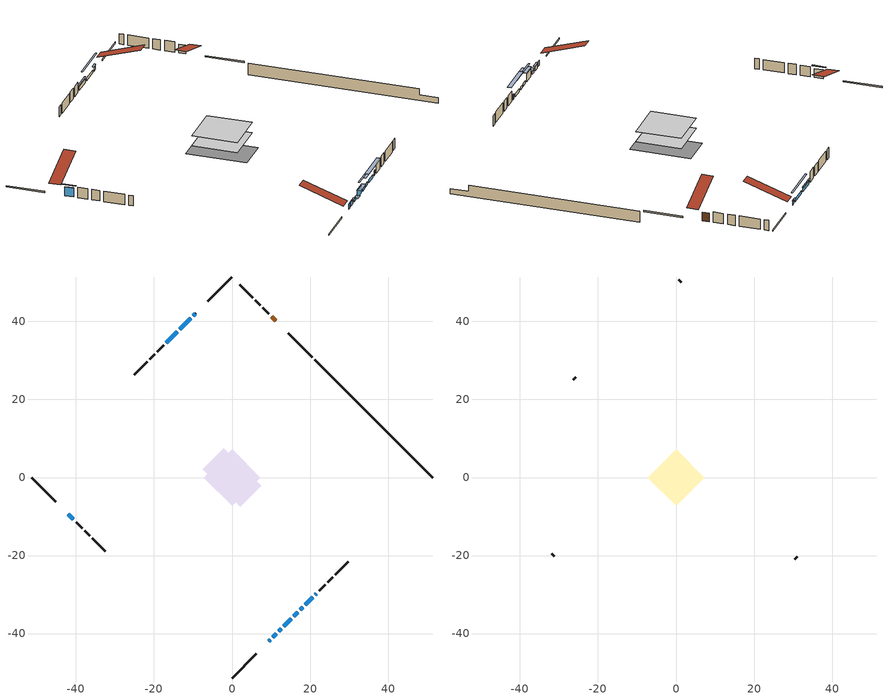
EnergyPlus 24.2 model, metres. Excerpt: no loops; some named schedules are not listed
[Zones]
conditioned space
 floor adiabatic (AdiabaticFloorConstruction): -7.23,0 0,7.23 7.23,0 0,-7.23 z1.28
 floor foundation (Slab1 construction): -7.54,2.16 -2.16,7.54 7.54,-2.16 2.16,-7.54 z-1.4
 wall outside (RimJoist1 construction): 0,-51.38 6.19,-45.19 / -51.38,0 -45.19,-6.19 / 0,51.38 -6.19,45.19 / 20.55,30.83 14.36,37.02 z1.28:1.58
 wall outside (AdiabaticWallConstruction 1): 11.19,40.19 10.13,41.25 z1.28:3.31
 wall outside (AdiabaticWallConstruction): 9.35,-42.03 9.77,-41.61 / 21.33,-30.05 21.65,-29.73 z1.28:2.5; -9.35,42.03 -9.97,41.41 z1.28:2.1; 10.43,-40.95 11.36,-40.02 z1.28:2.2; 12.02,-39.36 12.67,-38.71 / -10.62,40.76 -13.42,37.96 / 15.88,-35.5 16.82,-34.56 / 17.47,-33.91 18.12,-33.26 z1.28:1.94; 13.32,-38.06 15.22,-36.15 z1.28:3.06; -42.03,-9.35 -40.62,-10.76 z1.28:3.41; 18.77,-32.6 20.68,-30.7 z1.28:1.99; -14.08,37.3 -16.88,34.5 z1.28:2.19
 wall outside (Wall1 construction): 22.31,-29.07 23.92,-27.46 / -39.97,-11.41 -38.35,-13.03 / -17.54,33.84 -19.15,32.23 / 9.47,41.91 7.85,43.53 z1.28:3.72
 wall outside (Wall2 construction): 24.58,-26.8 25.82,-25.56 / -37.69,-13.69 -36.45,-14.93 / -19.81,31.57 -21.05,30.33 / 7.2,44.18 5.96,45.42 z1.28:3.72
 wall outside (Wall3 construction): 26.48,-24.9 29.76,-21.62 / -35.79,-15.58 -32.51,-18.87 / -21.71,29.67 -24.99,26.39 / 5.3,46.08 2.02,49.36 z1.28:3.72
 wall foundation (FoundationWall1 construction): 21.21,30.17,-1.4 21.21,30.17,1.28 48.36,3.02,1.28 48.36,3.02,-0.13 51.38,0,-0.13 51.38,0,-1.4
 window (WindowConstruction 6): 9.35,-42.03 9.77,-41.61 z1.28:2.5
 window (WindowConstruction 1): -9.35,42.03 -9.96,41.41 z1.28:2.09
 window (WindowConstruction 2): 10.43,-40.95 11.36,-40.02 z1.28:2.19
 window (WindowConstruction 3): 12.02,-39.36 12.66,-38.72 z1.28:1.94
 window (WindowConstruction 4): 13.32,-38.06 15.22,-36.16 z1.28:3.06
 window (WindowConstruction 5): -42.03,-9.35 -40.62,-10.76 z1.28:3.41
 window (WindowConstruction 8): -10.62,40.76 -13.42,37.96 z1.28:1.94
 window (WindowConstruction 9): 15.88,-35.5 16.81,-34.56 z1.28:1.94
 window (WindowConstruction 10): 17.47,-33.91 18.12,-33.26 z1.28:1.94
 window (WindowConstruction 11): 18.78,-32.6 20.68,-30.7 z1.28:1.99
 window (WindowConstruction 7): 21.33,-30.04 21.65,-29.73 z1.28:2.5
 window (WindowConstruction): -14.08,37.3 -16.88,34.5 z1.28:2.19
 door (Door): 11.19,40.19 10.13,41.25 z1.28:3.31
 ceiling adiabatic (AdiabaticFloorConstruction): 0,-7.23 7.23,0 0,7.23 -7.23,0 z1.28
attic - vented
 floor to conditioned space (Floor1 construction Reversed): -7.23,0 0,7.23 7.23,0 0,-7.23 z3.72
 wall outside (Wall4 construction): 30.42,-20.96 31.12,-20.26 / -31.86,-19.52 -31.15,-20.23 / -25.65,25.73 -26.35,25.03 / 1.36,50.02 0.66,50.72 z1.28:3.72
 roof outside (Roof1 construction): 8.7,-42.68,3.72 1.66,-35.64,7.04 -0.2,-37.5,7.04 6.84,-44.54,3.72; -42.68,-8.7,3.72 -35.64,-1.66,7.04 -37.5,0.2,7.04 -44.54,-6.84,3.72; -8.7,42.68,3.72 -1.66,35.64,7.04 0.2,37.5,7.04 -6.84,44.54,3.72; 11.85,39.53,3.72 4.81,32.49,7.04 6.67,30.63,7.04 13.71,37.67,3.72
shading: -10.18,41.2 -9.14,42.24 -9.35,42.45 -10.39,41.41 z2.39; 11.57,-39.81 10.22,-41.16 10.43,-41.37 11.78,-40.02 z2.49; 12.88,-38.5 11.81,-39.57 12.45,-40.22 13.52,-39.15 z2.24; 15.44,-35.94 13.11,-38.27 13.75,-38.91 16.08,-36.59 z3.36; -40.19,-11.19 -42.46,-8.92 -42.67,-9.13 -40.4,-11.4 z4.02; -15.36,36.02 -8.68,42.7 -8.9,42.91 -15.57,36.23 z4.68; 18.75,-32.63 13.94,-37.44 14.15,-37.65 18.96,-32.84 z4.68; 20.06,-31.32 15.53,-35.85 16.18,-36.49 20.7,-31.97 z4.68; 22.62,-28.76 16.84,-34.54 17.48,-35.19 23.26,-29.41 z4.73; -17.09,34.29 -13.87,37.51 -14.08,37.72 -17.3,34.5 z2.49
[Building]
Building 1: Terrain=Suburbs
[Site:Location]
Montreal Intl AP_QC: Latitude {deg}=45.47; Longitude {deg}=-73.74; Time Zone {hr}=-5; Elevation {m}=36; Keep Site Location Information=Yes
[Site:GroundTemperature:Shallow]
2.07863, -0.316383, -0.508184, 0.628371, 5.19101, 9.73239, 13.6695, 16.1636, 16.3755, 14.347, 10.5102, 6.10817
[Site:WaterMainsTemperature]
Calculation Method=Schedule; Temperature Schedule=mains temperature schedule
[Material] Roughness=Rough; Thermal Absorptance=0.9
Name | Thickness {m} | Conductivity {W/m-K} | Density {kg/m3} | Specific Heat {J/kg-K} | Solar Absorptance | Visible Absorptance
asphalt or fiberglass shingles | 0.00635 | 0.162714 | 1121.4 | 1465.45 | 0.4 | 0.4
ceiling loosefill ins | 0.0846667 | 0.0480833 | 16.02 | 1046.75 | 0.7 | 0.7
ceiling stud and cavity | 0.1397 | 0.0800577 | 65.682 | 1177.47 | 0.7 | 0.7
concrete 4.0 in. | 0.1016 | 1.803125 | 2242.8 | 837.4 | 0.7 | 0.7
concrete 8.0 in. | 0.2032 | 1.803125 | 2242.8 | 837.4 | 0.7 | 0.7
door material | 0.04445 | 0.0451087 | 512.64 | 1214.23 | 0.7 | 0.7
exterior vertical ins | 0.0463172 | 0.029427 | 32.04 | 1214.23 | 0.7 | 0.7
floor covering | 0.0127 | 0.0433444 | 54.468 | 1339.84 | 0.6 | 0.6
floor rigid ins; wall rigid ins | 0.512978 | 0.029427 | 32.04 | 1214.23 | 0.7 | 0.7
floor stud and cavity | 0.1397 | 1.75129 | 37.0049 | 1207.88 | 0.7 | 0.7
furniture material conditioned space 1 | 0.1524 | 0.115458 | 640.8 | 1214.23 | 0.6 | 0.6
gypsum board | 0.0127 | 0.160291 | 801 | 837.4 | 0.6 | 0.6
gypsum board 1 | 0.0127 | 0.160291 | 801 | 837.4 | 0.7 | 0.7
osb sheathing 0.5 in. | 0.0127 | 0.115458 | 512.64 | 1214.23 | 0.7 | 0.7
osb sheathing 0.75 in. | 0.01905 | 0.115458 | 512.64 | 1214.23 | 0.7 | 0.7
osb sheathing 2.0 in. | 0.0508 | 0.115458 | 512.64 | 1214.23 | 0.7 | 0.7
rim joist stud and cavity | 0.0508 | 0.029095 | 125.044 | 1163.47 | 0.6 | 0.6
wall stud and cavity | 0.1397 | 0.0836902 | 139.0536 | 1170.24 | 0.7 | 0.7
wall stud and cavity 1 | 0.1397 | 0.0975873 | 139.0536 | 1170.24 | 0.7 | 0.7
wall stud and cavity 2 | 0.1397 | 0.092577 | 139.0536 | 1170.24 | 0.7 | 0.7
wall stud and cavity 3 | 0.0889 | 6.9971 | 50.32683 | 1063.81 | 0.6 | 0.6
wall stud and cavity 4 | 0.0889 | 0.380278 | 52.3479 | 1209.89 | 0.7 | 0.7
wall stud and cavity 5 | 0.0889 | 0.391764 | 83.0341 | 1211.67 | 0.7 | 0.7
wood siding | 0.0254 | 0.102417 | 544.68 | 1172.36 | 0.4 | 0.4
wood siding 1 | 0.00254 | 0.102417 | 544.68 | 1172.36 | 0.4 | 0.4
wood siding 2; wood siding 3; wood siding 4 | 0.0254 | 0.102417 | 544.68 | 1172.36 | 0.7 | 0.7
[WindowMaterial:SimpleGlazingSystem]
Name | U-Factor {W/m2-K} | Solar Heat Gain Coefficient
WindowMaterial | 4.57249 | 0.66
WindowMaterial 1 | 5.11985 | 0.63
WindowMaterial 2 | 5.243633 | 0.62
WindowMaterial 3 | 3.72136 | 0.71
WindowMaterial 4 | 3.79518 | 0.71
WindowMaterial 5 | 3.09508 | 0.47
WindowMaterial 6 | 3.07293 | 0.36
WindowMaterial 7 | 4.880241 | 0.64
WindowMaterial 8 | 4.37831 | 0.67
[Construction]
AdiabaticFloorConstruction: floor stud and cavity, floor rigid ins, osb sheathing 0.75 in., floor covering
AdiabaticWallConstruction: wood siding 3, wall rigid ins, wall stud and cavity 4, gypsum board
AdiabaticWallConstruction 1: wood siding 4, wall rigid ins, wall stud and cavity 4, gypsum board
Door: door material
Floor1 construction Reversed: gypsum board, ceiling stud and cavity, ceiling loosefill ins
FoundationWall1 construction: concrete 8.0 in., gypsum board 1
furniture construction conditioned space 1: furniture material conditioned space 1
PartitionWallConstruction: gypsum board, wall stud and cavity 5, gypsum board
RimJoist1 construction: wood siding 2, osb sheathing 2.0 in., rim joist stud and cavity
Roof1 construction: asphalt or fiberglass shingles
Slab1 construction: concrete 4.0 in.
Wall1 construction: wood siding, osb sheathing 0.5 in., wall stud and cavity, gypsum board
Wall2 construction: wood siding, osb sheathing 0.5 in., wall stud and cavity 1, gypsum board
Wall3 construction: wood siding, osb sheathing 0.5 in., wall stud and cavity 2, gypsum board
Wall4 construction: wood siding 1, wall stud and cavity 3
WindowConstruction; WindowConstruction 2: WindowMaterial
WindowConstruction 1: WindowMaterial 1
WindowConstruction 10; WindowConstruction 3: WindowMaterial 2
WindowConstruction 11: WindowMaterial 8
WindowConstruction 4: WindowMaterial 3
WindowConstruction 5: WindowMaterial 4
WindowConstruction 6: WindowMaterial 5
WindowConstruction 7: WindowMaterial 6
WindowConstruction 8; WindowConstruction 9: WindowMaterial 7
[Zone] Multiplier=1; Part of Total Floor Area=Yes
Name | Volume {m3}
attic - vented | 56.3181
conditioned space | 560.7
[Space]
Name | Zone | Volume {m3}
attic - vented 1 | attic - vented | 56.3181
conditioned space 1 | conditioned space | 560.7
[ZoneInfiltration:EffectiveLeakageArea]
infil attic - vented 1: Zone or Space=attic - vented 1; Schedule=Always On Discrete; Effective Air Leakage Area {cm2}=4180.8; Stack Coefficient=0.000400376; Wind Coefficient=1.35193e-05
[ZoneMixing]
whole house fan mix: Zone or Space=attic - vented; Schedule=Always On Continuous; Design Flow Rate Calculation Method=Flow/Zone; Design Flow Rate {m3/s}=0; Source Zone or Space=conditioned space
[SurfaceProperty:ExposedFoundationPerimeter]
Slab1: Exposed Perimeter Calculation Method=TotalExposedPerimeter; Total Exposed Perimeter {m}=42.673
[InternalMass] Zone or ZoneList=conditioned space; Space or SpaceList=conditioned space 1
Name | Construction | Surface Area {m2}
furniture mass conditioned space 1 | furniture construction conditioned space 1 | 83.6081
partition wall mass | PartitionWallConstruction | 209.02
[Lights]
interior lighting: Zone or ZoneList or Space or SpaceList=conditioned space 1; Schedule=interior lighting schedule; Design Level Calculation Method=LightingLevel; Lighting Level {W}=343.2; Return Air Fraction=0; Fraction Radiant=0.6; Fraction Visible=0.2; Fraction Replaceable=1
[People]
occupants: Zone or ZoneList or Space or SpaceList=conditioned space 1; Number of People Schedule=occupants schedule; Number of People Calculation Method=People; Number of People=3; Fraction Radiant=0.314171; Sensible Heat Fraction=0.56303; Activity Level Schedule=occupants activity schedule; Carbon Dioxide Generation Rate {m3/s-W}=0; Enable ASHRAE 55 Comfort Warnings=No; Mean Radiant Temperature Calculation Type=EnclosureAveraged
[ElectricEquipment] Zone or ZoneList or Space or SpaceList=conditioned space 1; Design Level Calculation Method=EquipmentLevel
Name | Schedule | Design Level {W} | Fraction Latent | Fraction Radiant | Fraction Lost
clothes dryer | clothes dryer schedule | 140.772 | 0.015 | 0.081 | 0.85
clothes washer | clothes washer schedule | 32.1985 | 0.03 | 0.162 | 0.7
cooking range | cooking range schedule | 215.147 | 0.08 | 0.432 | 0.2
dishwasher | dishwasher schedule | 66.8632 | 0.3 | 0.18 | 0.4
fridge | fridge schedule | 72.9452 | 0 | 0.6 | 0
mech vent bath fan 0 | mech vent bath fan 0 schedule | 50.2 | 0 | 0 | 1
mech vent bath fan 1 | mech vent bath fan 1 schedule | 50.2 | 0 | 0 | 1
mech vent house fan | mech vent house fan schedule | 0 | 0 | 0 | 1
mech vent house fan cfis | mech vent house fan cfis schedule | 0 | 0 | 0 | 0
mech vent range fan 0 | mech vent range fan 0 schedule | 57 | 0 | 0 | 1
misc plug loads | misc plug loads schedule | 494.7 | 0.045 | 0.513 | 0.1
whole house fan | Always On Discrete | 0 | 0 | 0 | 1
[OtherEquipment] Zone or ZoneList or Space or SpaceList=conditioned space 1; Design Level Calculation Method=EquipmentLevel
Name | Fuel Type | Schedule | Design Level {W} | Fraction Latent | Fraction Radiant | Fraction Lost
clothes dryer 1 | Electricity | clothes dryer schedule | 0 | 0.015 | 0.081 | 0.85
cooking range 1 | Electricity | cooking range schedule | 0 | 0.08 | 0.432 | 0.2
general water use latent | None | general water use schedule | 62.594 | 1 | 0 | 0
general water use sensible | None | general water use schedule | -61.6891 | 0 | 0.6 | 0
mech vent house fan latent load | None | Always On Discrete | 0 | 1 | 0 | 0
mech vent house fan sensible load | None | Always On Discrete | 0 | 0 | 0 | 0
water heater energy adjustment1 | Electricity | Always On Discrete | 0.01 | 0 | 0 | 1
[ZoneInfiltration:DesignFlowRate] Zone or ZoneList or Space or SpaceList=conditioned space 1; Schedule=Always On Discrete; Design Flow Rate Calculation Method=Flow/Zone; Design Flow Rate {m3/s}=0
infil flow; natural vent flow; whole house fan flow
[ZoneControl:Thermostat]
conditioned space Thermostat: Zone or ZoneList=conditioned space; Control Type Schedule=conditioned space Thermostat Schedule; Control 1=conditioned space temperature setpoint; Temperature Difference Between Cutout And Setpoint {deltaC}=0
[ThermostatSetpoint:DualSetpoint]
conditioned space temperature setpoint: Heating Setpoint Temperature Schedule=heating setpoint; Cooling Setpoint Temperature Schedule=cooling setpoint
[Zone equipment]
conditioned space: electric baseboard
[Foundation:Kiva]
Foundation Kiva 1: Initial Indoor Air Temperature {C}=18; Wall Height Above Grade {m}=1.28001; Wall Depth Below Slab {m}=0.2032; Custom Block Material Name 1=exterior vertical ins; Custom Block Depth 1 {m}=2.68001; Custom Block X Position 1 {m}=0.2159; Custom Block Z Position 1 {m}=0
[Foundation:Kiva:Settings]
Soil Conductivity {W/m-K}=0.849921; Soil Density {kg/m3}=1842.3; Soil Specific Heat {J/kg-K}=418.7; Ground Solar Absorptivity=0.9; Ground Thermal Absorptivity=0.9; Ground Surface Roughness {m}=0.03; Far-Field Width {m}=40; Deep-Ground Boundary Condition=ZeroFlux; Deep-Ground Depth {m}=40; Minimum Cell Dimension {m}=0.2; Maximum Cell Growth Coefficient=3; Simulation Timestep=Timestep
[Exterior:Lights]
exterior lighting: Schedule=exterior lighting schedule; Design Level {W}=75.6
[EnergyManagementSystem:Sensor] Output:Variable or Output:Meter Index Key=conditioned space
Name | Output:Variable or Output:Meter
conditioned_space_clg_unmet_s | Zone Cooling Setpoint Not Met Time
conditioned_space_htg_unmet_s | Zone Heating Setpoint Not Met Time
fridge_tin_s; tin_s; tin_s_1 | Zone Mean Air Temperature
tout_s | Zone Outdoor Air Drybulb Temperature
win_s | Zone Air Humidity Ratio
[Schedule:Constant]
Name | Hourly Value
Always On Continuous; mech vent house fan schedule; mech vent house fan cfis schedule; Always On Discrete | 1
occupants activity schedule | 117.228
fridge schedule | 0
[Schedule:Week:Daily]
interior lighting schedule Week Rule - Jan1-Jan27: interior lighting schedule day, interior lighting schedule day, interior lighting schedule day, interior lighting schedule day, interior lighting schedule day, interior lighting schedule day, interior lighting schedule day, interior lighting schedule default day, interior lighting schedule default day, interior lighting schedule default day, interior lighting schedule default day, interior lighting schedule default day
interior lighting schedule Week Rule - Jan28-Feb3: interior lighting schedule day, interior lighting schedule day, interior lighting schedule day, interior lighting schedule day, interior lighting schedule day 1, interior lighting schedule day 1, interior lighting schedule day 1, interior lighting schedule default day, interior lighting schedule default day, interior lighting schedule default day, interior lighting schedule default day, interior lighting schedule default day
interior lighting schedule Week Rule - Feb4-Feb24: interior lighting schedule day 1, interior lighting schedule day 1, interior lighting schedule day 1, interior lighting schedule day 1, interior lighting schedule day 1, interior lighting schedule day 1, interior lighting schedule day 1, interior lighting schedule default day, interior lighting schedule default day, interior lighting schedule default day, interior lighting schedule default day, interior lighting schedule default day
interior lighting schedule Week Rule - Feb25-Mar3: interior lighting schedule day 1, interior lighting schedule day 1, interior lighting schedule day 1, interior lighting schedule day 1, interior lighting schedule day 2, interior lighting schedule day 2, interior lighting schedule day 2, interior lighting schedule default day, interior lighting schedule default day, interior lighting schedule default day, interior lighting schedule default day, interior lighting schedule default day
interior lighting schedule Week Rule - Mar4-Mar31: interior lighting schedule day 2, interior lighting schedule day 2, interior lighting schedule day 2, interior lighting schedule day 2, interior lighting schedule day 2, interior lighting schedule day 2, interior lighting schedule day 2, interior lighting schedule default day, interior lighting schedule default day, interior lighting schedule default day, interior lighting schedule default day, interior lighting schedule default day
interior lighting schedule Week Rule - Apr1-Apr28: interior lighting schedule day 3, interior lighting schedule day 3, interior lighting schedule day 3, interior lighting schedule day 3, interior lighting schedule day 3, interior lighting schedule day 3, interior lighting schedule day 3, interior lighting schedule default day, interior lighting schedule default day, interior lighting schedule default day, interior lighting schedule default day, interior lighting schedule default day
interior lighting schedule Week Rule - Apr29-May5: interior lighting schedule day 3, interior lighting schedule day 3, interior lighting schedule day 4, interior lighting schedule day 4, interior lighting schedule day 4, interior lighting schedule day 4, interior lighting schedule day 4, interior lighting schedule default day, interior lighting schedule default day, interior lighting schedule default day, interior lighting schedule default day, interior lighting schedule default day
interior lighting schedule Week Rule - May6-May26: interior lighting schedule day 4, interior lighting schedule day 4, interior lighting schedule day 4, interior lighting schedule day 4, interior lighting schedule day 4, interior lighting schedule day 4, interior lighting schedule day 4, interior lighting schedule default day, interior lighting schedule default day, interior lighting schedule default day, interior lighting schedule default day, interior lighting schedule default day
interior lighting schedule Week Rule - May27-Jun2: interior lighting schedule day 4, interior lighting schedule day 4, interior lighting schedule day 4, interior lighting schedule day 4, interior lighting schedule day 4, interior lighting schedule day 5, interior lighting schedule day 5, interior lighting schedule default day, interior lighting schedule default day, interior lighting schedule default day, interior lighting schedule default day, interior lighting schedule default day
interior lighting schedule Week Rule - Jun3-Jun30: interior lighting schedule day 5, interior lighting schedule day 5, interior lighting schedule day 5, interior lighting schedule day 5, interior lighting schedule day 5, interior lighting schedule day 5, interior lighting schedule day 5, interior lighting schedule default day, interior lighting schedule default day, interior lighting schedule default day, interior lighting schedule default day, interior lighting schedule default day
interior lighting schedule Week Rule - Jul1-Jul28: interior lighting schedule day 6, interior lighting schedule day 6, interior lighting schedule day 6, interior lighting schedule day 6, interior lighting schedule day 6, interior lighting schedule day 6, interior lighting schedule day 6, interior lighting schedule default day, interior lighting schedule default day, interior lighting schedule default day, interior lighting schedule default day, interior lighting schedule default day
interior lighting schedule Week Rule - Jul29-Aug4: interior lighting schedule day 6, interior lighting schedule day 6, interior lighting schedule day 6, interior lighting schedule day 7, interior lighting schedule day 7, interior lighting schedule day 7, interior lighting schedule day 7, interior lighting schedule default day, interior lighting schedule default day, interior lighting schedule default day, interior lighting schedule default day, interior lighting schedule default day
interior lighting schedule Week Rule - Aug5-Aug25: interior lighting schedule day 7, interior lighting schedule day 7, interior lighting schedule day 7, interior lighting schedule day 7, interior lighting schedule day 7, interior lighting schedule day 7, interior lighting schedule day 7, interior lighting schedule default day, interior lighting schedule default day, interior lighting schedule default day, interior lighting schedule default day, interior lighting schedule default day
interior lighting schedule Week Rule - Aug26-Sep1: interior lighting schedule day 7, interior lighting schedule day 7, interior lighting schedule day 7, interior lighting schedule day 7, interior lighting schedule day 7, interior lighting schedule day 7, interior lighting schedule day 8, interior lighting schedule default day, interior lighting schedule default day, interior lighting schedule default day, interior lighting schedule default day, interior lighting schedule default day
interior lighting schedule Week Rule - Sep2-Sep29: interior lighting schedule day 8, interior lighting schedule day 8, interior lighting schedule day 8, interior lighting schedule day 8, interior lighting schedule day 8, interior lighting schedule day 8, interior lighting schedule day 8, interior lighting schedule default day, interior lighting schedule default day, interior lighting schedule default day, interior lighting schedule default day, interior lighting schedule default day
interior lighting schedule Week Rule - Sep30-Oct6: interior lighting schedule day 8, interior lighting schedule day 9, interior lighting schedule day 9, interior lighting schedule day 9, interior lighting schedule day 9, interior lighting schedule day 9, interior lighting schedule day 9, interior lighting schedule default day, interior lighting schedule default day, interior lighting schedule default day, interior lighting schedule default day, interior lighting schedule default day
interior lighting schedule Week Rule - Oct7-Oct27: interior lighting schedule day 9, interior lighting schedule day 9, interior lighting schedule day 9, interior lighting schedule day 9, interior lighting schedule day 9, interior lighting schedule day 9, interior lighting schedule day 9, interior lighting schedule default day, interior lighting schedule default day, interior lighting schedule default day, interior lighting schedule default day, interior lighting schedule default day
interior lighting schedule Week Rule - Oct28-Nov3: interior lighting schedule day 9, interior lighting schedule day 9, interior lighting schedule day 9, interior lighting schedule day 9, interior lighting schedule day 10, interior lighting schedule day 10, interior lighting schedule day 10, interior lighting schedule default day, interior lighting schedule default day, interior lighting schedule default day, interior lighting schedule default day, interior lighting schedule default day
interior lighting schedule Week Rule - Nov4-Nov24: interior lighting schedule day 10, interior lighting schedule day 10, interior lighting schedule day 10, interior lighting schedule day 10, interior lighting schedule day 10, interior lighting schedule day 10, interior lighting schedule day 10, interior lighting schedule default day, interior lighting schedule default day, interior lighting schedule default day, interior lighting schedule default day, interior lighting schedule default day
interior lighting schedule Week Rule - Nov25-Dec1: interior lighting schedule day 10, interior lighting schedule day 10, interior lighting schedule day 10, interior lighting schedule day 10, interior lighting schedule day 10, interior lighting schedule day 10, interior lighting schedule day 11, interior lighting schedule default day, interior lighting schedule default day, interior lighting schedule default day, interior lighting schedule default day, interior lighting schedule default day
interior lighting schedule Week Rule - Dec2-Dec31: interior lighting schedule day 11, interior lighting schedule day 11, interior lighting schedule day 11, interior lighting schedule day 11, interior lighting schedule day 11, interior lighting schedule day 11, interior lighting schedule day 11, interior lighting schedule default day, interior lighting schedule default day, interior lighting schedule default day, interior lighting schedule default day, interior lighting schedule default day
occupants schedule Week Rule - Jan1-Dec31: occupants schedule day, occupants schedule day, occupants schedule day, occupants schedule day, occupants schedule day, occupants schedule day, occupants schedule day, occupants schedule default day, occupants schedule default day, occupants schedule default day, occupants schedule default day, occupants schedule default day
clothes dryer schedule Week Rule - Jan1-Dec31: clothes dryer schedule day, clothes dryer schedule day, clothes dryer schedule day, clothes dryer schedule day, clothes dryer schedule day, clothes dryer schedule day, clothes dryer schedule day, clothes dryer schedule default day, clothes dryer schedule default day, clothes dryer schedule default day, clothes dryer schedule default day, clothes dryer schedule default day
clothes washer schedule Week Rule - Jan1-Dec31: clothes washer schedule day, clothes washer schedule day, clothes washer schedule day, clothes washer schedule day, clothes washer schedule day, clothes washer schedule day, clothes washer schedule day, clothes washer schedule default day, clothes washer schedule default day, clothes washer schedule default day, clothes washer schedule default day, clothes washer schedule default day
cooking range schedule Week Rule - Jan1-Dec31: cooking range schedule day, cooking range schedule day, cooking range schedule day, cooking range schedule day, cooking range schedule day, cooking range schedule day, cooking range schedule day, cooking range schedule default day, cooking range schedule default day, cooking range schedule default day, cooking range schedule default day, cooking range schedule default day
dishwasher schedule Week Rule - Jan1-Dec31: dishwasher schedule day, dishwasher schedule day, dishwasher schedule day, dishwasher schedule day, dishwasher schedule day, dishwasher schedule day, dishwasher schedule day, dishwasher schedule default day, dishwasher schedule default day, dishwasher schedule default day, dishwasher schedule default day, dishwasher schedule default day
mech vent bath fan 0 schedule Week Rule - Jan1-Dec31: mech vent bath fan 0 schedule day, mech vent bath fan 0 schedule day, mech vent bath fan 0 schedule day, mech vent bath fan 0 schedule day, mech vent bath fan 0 schedule day, mech vent bath fan 0 schedule day, mech vent bath fan 0 schedule day, mech vent bath fan 0 schedule default day, mech vent bath fan 0 schedule default day, mech vent bath fan 0 schedule default day, mech vent bath fan 0 schedule default day, mech vent bath fan 0 schedule default day
mech vent bath fan 1 schedule Week Rule - Jan1-Dec31: mech vent bath fan 1 schedule day, mech vent bath fan 1 schedule day, mech vent bath fan 1 schedule day, mech vent bath fan 1 schedule day, mech vent bath fan 1 schedule day, mech vent bath fan 1 schedule day, mech vent bath fan 1 schedule day, mech vent bath fan 1 schedule default day, mech vent bath fan 1 schedule default day, mech vent bath fan 1 schedule default day, mech vent bath fan 1 schedule default day, mech vent bath fan 1 schedule default day
mech vent range fan 0 schedule Week Rule - Jan1-Dec31: mech vent range fan 0 schedule day, mech vent range fan 0 schedule day, mech vent range fan 0 schedule day, mech vent range fan 0 schedule day, mech vent range fan 0 schedule day, mech vent range fan 0 schedule day, mech vent range fan 0 schedule day, mech vent range fan 0 schedule default day, mech vent range fan 0 schedule default day, mech vent range fan 0 schedule default day, mech vent range fan 0 schedule default day, mech vent range fan 0 schedule default day
misc plug loads schedule Week Rule - Jan1-Dec31: misc plug loads schedule day, misc plug loads schedule day, misc plug loads schedule day, misc plug loads schedule day, misc plug loads schedule day, misc plug loads schedule day, misc plug loads schedule day, misc plug loads schedule default day, misc plug loads schedule default day, misc plug loads schedule default day, misc plug loads schedule default day, misc plug loads schedule default day
general water use schedule Week Rule - Jan1-Dec31: general water use schedule day, general water use schedule day, general water use schedule day, general water use schedule day, general water use schedule day, general water use schedule day, general water use schedule day, general water use schedule default day, general water use schedule default day, general water use schedule default day, general water use schedule default day, general water use schedule default day
exterior lighting schedule Week Rule - Jan1-Jan27: exterior lighting schedule day, exterior lighting schedule day, exterior lighting schedule day, exterior lighting schedule day, exterior lighting schedule day, exterior lighting schedule day, exterior lighting schedule day, exterior lighting schedule default day, exterior lighting schedule default day, exterior lighting schedule default day, exterior lighting schedule default day, exterior lighting schedule default day
exterior lighting schedule Week Rule - Jan28-Feb3: exterior lighting schedule day, exterior lighting schedule day, exterior lighting schedule day, exterior lighting schedule day, exterior lighting schedule day 1, exterior lighting schedule day 1, exterior lighting schedule day 1, exterior lighting schedule default day, exterior lighting schedule default day, exterior lighting schedule default day, exterior lighting schedule default day, exterior lighting schedule default day
exterior lighting schedule Week Rule - Feb4-Feb24: exterior lighting schedule day 1, exterior lighting schedule day 1, exterior lighting schedule day 1, exterior lighting schedule day 1, exterior lighting schedule day 1, exterior lighting schedule day 1, exterior lighting schedule day 1, exterior lighting schedule default day, exterior lighting schedule default day, exterior lighting schedule default day, exterior lighting schedule default day, exterior lighting schedule default day
exterior lighting schedule Week Rule - Feb25-Mar3: exterior lighting schedule day 1, exterior lighting schedule day 1, exterior lighting schedule day 1, exterior lighting schedule day 1, exterior lighting schedule day 2, exterior lighting schedule day 2, exterior lighting schedule day 2, exterior lighting schedule default day, exterior lighting schedule default day, exterior lighting schedule default day, exterior lighting schedule default day, exterior lighting schedule default day
exterior lighting schedule Week Rule - Mar4-Mar31: exterior lighting schedule day 2, exterior lighting schedule day 2, exterior lighting schedule day 2, exterior lighting schedule day 2, exterior lighting schedule day 2, exterior lighting schedule day 2, exterior lighting schedule day 2, exterior lighting schedule default day, exterior lighting schedule default day, exterior lighting schedule default day, exterior lighting schedule default day, exterior lighting schedule default day
exterior lighting schedule Week Rule - Apr1-Apr28: exterior lighting schedule day 3, exterior lighting schedule day 3, exterior lighting schedule day 3, exterior lighting schedule day 3, exterior lighting schedule day 3, exterior lighting schedule day 3, exterior lighting schedule day 3, exterior lighting schedule default day, exterior lighting schedule default day, exterior lighting schedule default day, exterior lighting schedule default day, exterior lighting schedule default day
exterior lighting schedule Week Rule - Apr29-May5: exterior lighting schedule day 3, exterior lighting schedule day 3, exterior lighting schedule day 4, exterior lighting schedule day 4, exterior lighting schedule day 4, exterior lighting schedule day 4, exterior lighting schedule day 4, exterior lighting schedule default day, exterior lighting schedule default day, exterior lighting schedule default day, exterior lighting schedule default day, exterior lighting schedule default day
exterior lighting schedule Week Rule - May6-May26: exterior lighting schedule day 4, exterior lighting schedule day 4, exterior lighting schedule day 4, exterior lighting schedule day 4, exterior lighting schedule day 4, exterior lighting schedule day 4, exterior lighting schedule day 4, exterior lighting schedule default day, exterior lighting schedule default day, exterior lighting schedule default day, exterior lighting schedule default day, exterior lighting schedule default day
exterior lighting schedule Week Rule - May27-Jun2: exterior lighting schedule day 4, exterior lighting schedule day 4, exterior lighting schedule day 4, exterior lighting schedule day 4, exterior lighting schedule day 4, exterior lighting schedule day 5, exterior lighting schedule day 5, exterior lighting schedule default day, exterior lighting schedule default day, exterior lighting schedule default day, exterior lighting schedule default day, exterior lighting schedule default day
exterior lighting schedule Week Rule - Jun3-Jun30: exterior lighting schedule day 5, exterior lighting schedule day 5, exterior lighting schedule day 5, exterior lighting schedule day 5, exterior lighting schedule day 5, exterior lighting schedule day 5, exterior lighting schedule day 5, exterior lighting schedule default day, exterior lighting schedule default day, exterior lighting schedule default day, exterior lighting schedule default day, exterior lighting schedule default day
exterior lighting schedule Week Rule - Jul1-Jul28: exterior lighting schedule day 6, exterior lighting schedule day 6, exterior lighting schedule day 6, exterior lighting schedule day 6, exterior lighting schedule day 6, exterior lighting schedule day 6, exterior lighting schedule day 6, exterior lighting schedule default day, exterior lighting schedule default day, exterior lighting schedule default day, exterior lighting schedule default day, exterior lighting schedule default day
exterior lighting schedule Week Rule - Jul29-Aug4: exterior lighting schedule day 6, exterior lighting schedule day 6, exterior lighting schedule day 6, exterior lighting schedule day 7, exterior lighting schedule day 7, exterior lighting schedule day 7, exterior lighting schedule day 7, exterior lighting schedule default day, exterior lighting schedule default day, exterior lighting schedule default day, exterior lighting schedule default day, exterior lighting schedule default day
exterior lighting schedule Week Rule - Aug5-Aug25: exterior lighting schedule day 7, exterior lighting schedule day 7, exterior lighting schedule day 7, exterior lighting schedule day 7, exterior lighting schedule day 7, exterior lighting schedule day 7, exterior lighting schedule day 7, exterior lighting schedule default day, exterior lighting schedule default day, exterior lighting schedule default day, exterior lighting schedule default day, exterior lighting schedule default day
[Schedule:Year]
interior lighting schedule: interior lighting schedule Week Rule - Jan1-Jan27, 1, 1, 1, 27, interior lighting schedule Week Rule - Jan28-Feb3, 1, 28, 2, 3, interior lighting schedule Week Rule - Feb4-Feb24, 2, 4, 2, 24, interior lighting schedule Week Rule - Feb25-Mar3, 2, 25, 3, 3, interior lighting schedule Week Rule - Mar4-Mar31, 3, 4, 3, 31, interior lighting schedule Week Rule - Apr1-Apr28, 4, 1, 4, 28, interior lighting schedule Week Rule - Apr29-May5, 4, 29, 5, 5, interior lighting schedule Week Rule - May6-May26, 5, 6, 5, 26, interior lighting schedule Week Rule - May27-Jun2, 5, 27, 6, 2, interior lighting schedule Week Rule - Jun3-Jun30, 6, 3, 6, 30, interior lighting schedule Week Rule - Jul1-Jul28, 7, 1, 7, 28, interior lighting schedule Week Rule - Jul29-Aug4, 7, 29, 8, 4, interior lighting schedule Week Rule - Aug5-Aug25, 8, 5, 8, 25, interior lighting schedule Week Rule - Aug26-Sep1, 8, 26, 9, 1, interior lighting schedule Week Rule - Sep2-Sep29, 9, 2, 9, 29, interior lighting schedule Week Rule - Sep30-Oct6, 9, 30, 10, 6, interior lighting schedule Week Rule - Oct7-Oct27, 10, 7, 10, 27, interior lighting schedule Week Rule - Oct28-Nov3, 10, 28, 11, 3, interior lighting schedule Week Rule - Nov4-Nov24, 11, 4, 11, 24, interior lighting schedule Week Rule - Nov25-Dec1, 11, 25, 12, 1, interior lighting schedule Week Rule - Dec2-Dec31, 12, 2, 12, 31
occupants schedule: occupants schedule Week Rule - Jan1-Dec31, 1, 1, 12, 31
clothes dryer schedule: clothes dryer schedule Week Rule - Jan1-Dec31, 1, 1, 12, 31
clothes washer schedule: clothes washer schedule Week Rule - Jan1-Dec31, 1, 1, 12, 31
cooking range schedule: cooking range schedule Week Rule - Jan1-Dec31, 1, 1, 12, 31
dishwasher schedule: dishwasher schedule Week Rule - Jan1-Dec31, 1, 1, 12, 31
mech vent bath fan 0 schedule: mech vent bath fan 0 schedule Week Rule - Jan1-Dec31, 1, 1, 12, 31
mech vent bath fan 1 schedule: mech vent bath fan 1 schedule Week Rule - Jan1-Dec31, 1, 1, 12, 31
mech vent range fan 0 schedule: mech vent range fan 0 schedule Week Rule - Jan1-Dec31, 1, 1, 12, 31
misc plug loads schedule: misc plug loads schedule Week Rule - Jan1-Dec31, 1, 1, 12, 31
general water use schedule: general water use schedule Week Rule - Jan1-Dec31, 1, 1, 12, 31
exterior lighting schedule: exterior lighting schedule Week Rule - Jan1-Jan27, 1, 1, 1, 27, exterior lighting schedule Week Rule - Jan28-Feb3, 1, 28, 2, 3, exterior lighting schedule Week Rule - Feb4-Feb24, 2, 4, 2, 24, exterior lighting schedule Week Rule - Feb25-Mar3, 2, 25, 3, 3, exterior lighting schedule Week Rule - Mar4-Mar31, 3, 4, 3, 31, exterior lighting schedule Week Rule - Apr1-Apr28, 4, 1, 4, 28, exterior lighting schedule Week Rule - Apr29-May5, 4, 29, 5, 5, exterior lighting schedule Week Rule - May6-May26, 5, 6, 5, 26, exterior lighting schedule Week Rule - May27-Jun2, 5, 27, 6, 2, exterior lighting schedule Week Rule - Jun3-Jun30, 6, 3, 6, 30, exterior lighting schedule Week Rule - Jul1-Jul28, 7, 1, 7, 28, exterior lighting schedule Week Rule - Jul29-Aug4, 7, 29, 8, 4, exterior lighting schedule Week Rule - Aug5-Aug25, 8, 5, 8, 25, exterior lighting schedule Week Rule - Aug26-Sep1, 8, 26, 9, 1, exterior lighting schedule Week Rule - Sep2-Sep29, 9, 2, 9, 29, exterior lighting schedule Week Rule - Sep30-Oct6, 9, 30, 10, 6, exterior lighting schedule Week Rule - Oct7-Oct27, 10, 7, 10, 27, exterior lighting schedule Week Rule - Oct28-Nov3, 10, 28, 11, 3, exterior lighting schedule Week Rule - Nov4-Nov24, 11, 4, 11, 24, exterior lighting schedule Week Rule - Nov25-Dec1, 11, 25, 12, 1, exterior lighting schedule Week Rule - Dec2-Dec31, 12, 2, 12, 31
[Schedule:Compact]
conditioned space Thermostat Schedule: Through: 12/31, For: AllDays, Until: 24:00, 4
mains temperature schedule: Through: 01/01, For: AllDays, Until: 24:00, 6.56833, Through: 01/02, For: AllDays, Until: 24:00, 6.48722, Through: 01/03, For: AllDays, Until: 24:00, 6.40722, Through: 01/04, For: AllDays, Until: 24:00, 6.32889, Through: 01/05, For: AllDays, Until: 24:00, 6.25167, Through: 01/06, For: AllDays, Until: 24:00, 6.17611, Through: 01/07, For: AllDays, Until: 24:00, 6.10222, Through: 01/08, For: AllDays, Until: 24:00, 6.02944, Through: 01/09, For: AllDays, Until: 24:00, 5.95833, Through: 01/10, For: AllDays, Until: 24:00, 5.88889, Through: 01/11, For: AllDays, Until: 24:00, 5.82056, Through: 01/12, For: AllDays, Until: 24:00, 5.75444, Through: 01/13, For: AllDays, Until: 24:00, 5.68944, Through: 01/14, For: AllDays, Until: 24:00, 5.62611, Through: 01/15, For: AllDays, Until: 24:00, 5.56444, Through: 01/16, For: AllDays, Until: 24:00, 5.50444, Through: 01/17, For: AllDays, Until: 24:00, 5.44611, Through: 01/18, For: AllDays, Until: 24:00, 5.38944, Through: 01/19, For: AllDays, Until: 24:00, 5.33389, Through: 01/20, For: AllDays, Until: 24:00, 5.28111, Through: 01/21, For: AllDays, Until: 24:00, 5.22944, Through: 01/22, For: AllDays, Until: 24:00, 5.17944, Through: 01/23, For: AllDays, Until: 24:00, 5.13111, Through: 01/24, For: AllDays, Until: 24:00, 5.085, Through: 01/25, For: AllDays, Until: 24:00, 5.04056, Through: 01/26, For: AllDays, Until: 24:00, 4.99778, Through: 01/27, For: AllDays, Until: 24:00, 4.95667, Through: 01/28, For: AllDays, Until: 24:00, 4.91778, Through: 01/29, For: AllDays, Until: 24:00, 4.88056, Through: 01/30, For: AllDays, Until: 24:00, 4.845, Through: 01/31, For: AllDays, Until: 24:00, 4.81167, Through: 02/01, For: AllDays, Until: 24:00, 4.77944, Through: 02/02, For: AllDays, Until: 24:00, 4.75, Through: 02/03, For: AllDays, Until: 24:00, 4.72167, Through: 02/04, For: AllDays, Until: 24:00, 4.69611, Through: 02/05, For: AllDays, Until: 24:00, 4.67167, Through: 02/06, For: AllDays, Until: 24:00, 4.64944, Through: 02/07, For: AllDays, Until: 24:00, 4.62889, Through: 02/08, For: AllDays, Until: 24:00, 4.61056, Through: 02/09, For: AllDays, Until: 24:00, 4.59389, Through: 02/10, For: AllDays, Until: 24:00, 4.57944, Through: 02/11, For: AllDays, Until: 24:00, 4.56667, Through: 02/12, For: AllDays, Until: 24:00, 4.55611, Through: 02/13, For: AllDays, Until: 24:00, 4.54722, Through: 02/14, For: AllDays, Until: 24:00, 4.54056, Through: 02/15, For: AllDays, Until: 24:00, 4.53556, Through: 02/16, For: AllDays, Until: 24:00, 4.53278, Through: 02/17, For: AllDays, Until: 24:00, 4.53167, Through: 02/18, For: AllDays, Until: 24:00, 4.53278, Through: 02/19, For: AllDays, Until: 24:00, 4.53556, Through: 02/20, For: AllDays, Until: 24:00, 4.54056, Through: 02/21, For: AllDays, Until: 24:00, 4.54722, Through: 02/22, For: AllDays, Until: 24:00, 4.55611, Through: 02/23, For: AllDays, Until: 24:00, 4.56667, Through: 02/24, For: AllDays, Until: 24:00, 4.57944, Through: 02/25, For: AllDays, Until: 24:00, 4.59389, Through: 02/26, For: AllDays, Until: 24:00, 4.61056, Through: 02/27, For: AllDays, Until: 24:00, 4.62889, Through: 02/28, For: AllDays, Until: 24:00, 4.64889, Through: 03/01, For: AllDays, Until: 24:00, 4.67111, Through: 03/02, For: AllDays, Until: 24:00, 4.69556, Through: 03/03, For: AllDays, Until: 24:00, 4.72167, Through: 03/04, For: AllDays, Until: 24:00, 4.74944, Through: 03/05, For: AllDays, Until: 24:00, 4.77944, Through: 03/06, For: AllDays, Until: 24:00, 4.81111, Through: 03/07, For: AllDays, Until: 24:00, 4.84444, Through: 03/08, For: AllDays, Until: 24:00, 4.88, Through: 03/09, For: AllDays, Until: 24:00, 4.91722, Through: 03/10, For: AllDays, Until: 24:00, 4.95611, Through: 03/11, For: AllDays, Until: 24:00, 4.99722, Through: 03/12, For: AllDays, Until: 24:00, 5.04, Through: 03/13, For: AllDays, Until: 24:00, 5.08444, Through: 03/14, For: AllDays, Until: 24:00, 5.13056, Through: 03/15, For: AllDays, Until: 24:00, 5.17889, Through: 03/16, For: AllDays, Until: 24:00, 5.22833, Through: 03/17, For: AllDays, Until: 24:00, 5.28, Through: 03/18, For: AllDays, Until: 24:00, 5.33333, Through: 03/19, For: AllDays, Until: 24:00, 5.38833, Through: 03/20, For: AllDays, Until: 24:00, 5.445, Through: 03/21, For: AllDays, Until: 24:00, 5.50333, Through: 03/22, For: AllDays, Until: 24:00, 5.56333, Through: 03/23, For: AllDays, Until: 24:00, 5.625, Through: 03/24, For: AllDays, Until: 24:00, 5.68833, Through: 03/25, For: AllDays, Until: 24:00, 5.75333, Through: 03/26, For: AllDays, Until: 24:00, 5.81944, Through: 03/27, For: AllDays, Until: 24:00, 5.88778, Through: 03/28, For: AllDays, Until: 24:00, 5.95722, Through: 03/29, For: AllDays, Until: 24:00, 6.02833, Through: 03/30, For: AllDays, Until: 24:00, 6.10111, Through: 03/31, For: AllDays, Until: 24:00, 6.175, Through: 04/01, For: AllDays, Until: 24:00, 6.25056, Through: 04/02, For: AllDays, Until: 24:00, 6.32778, Through: 04/03, For: AllDays, Until: 24:00, 6.40611, Through: 04/04, For: AllDays, Until: 24:00, 6.48556, Through: 04/05, For: AllDays, Until: 24:00, 6.56722, Through: 04/06, For: AllDays, Until: 24:00, 6.64944, Through: 04/07, For: AllDays, Until: 24:00, 6.73333, Through: 04/08, For: AllDays, Until: 24:00, 6.81833, Through: 04/09, For: AllDays, Until: 24:00, 6.905, Through: 04/10, For: AllDays, Until: 24:00, 6.99278, Through: 04/11, For: AllDays, Until: 24:00, 7.08111, Through: 04/12, For: AllDays, Until: 24:00, 7.17167, Through: 04/13, For: AllDays, Until: 24:00, 7.26278, Through: 04/14, For: AllDays, Until: 24:00, 7.355, Through: 04/15, For: AllDays, Until: 24:00, 7.44833, Through: 04/16, For: AllDays, Until: 24:00, 7.54278, Through: 04/17, For: AllDays, Until: 24:00, 7.63889, Through: 04/18, For: AllDays, Until: 24:00, 7.735, Through: 04/19, For: AllDays, Until: 24:00, 7.83278, Through: 04/20, For: AllDays, Until: 24:00, 7.93167, Through: 04/21, For: AllDays, Until: 24:00, 8.03111, Through: 04/22, For: AllDays, Until: 24:00, 8.13167, Through: 04/23, For: AllDays, Until: 24:00, 8.23278, Through: 04/24, For: AllDays, Until: 24:00, 8.335, Through: 04/25, For: AllDays, Until: 24:00, 8.43778, Through: 04/26, For: AllDays, Until: 24:00, 8.54167, Through: 04/27, For: AllDays, Until: 24:00, 8.64611, Through: 04/28, For: AllDays, Until: 24:00, 8.75167, Through: 04/29, For: AllDays, Until: 24:00, 8.85778, Through: 04/30, For: AllDays, Until: 24:00, 8.96444, Through: 05/01, For: AllDays, Until: 24:00, 9.07167, Through: 05/02, For: AllDays, Until: 24:00, 9.17944, Through: 05/03, For: AllDays, Until: 24:00, 9.28778, Through: 05/04, For: AllDays, Until: 24:00, 9.39667, Through: 05/05, For: AllDays, Until: 24:00, 9.50667, Through: 05/06, For: AllDays, Until: 24:00, 9.61667, Through: 05/07, For: AllDays, Until: 24:00, 9.72667, Through: 05/08, For: AllDays, Until: 24:00, 9.83778, Through: 05/09, For: AllDays, Until: 24:00, 9.94889, Through: 05/10, For: AllDays, Until: 24:00, 10.0606, Through: 05/11, For: AllDays, Until: 24:00, 10.1722, Through: 05/12, For: AllDays, Until: 24:00, 10.2844, Through: 05/13, For: AllDays, Until: 24:00, 10.3967, Through: 05/14, For: AllDays, Until: 24:00, 10.5094, Through: 05/15, For: AllDays, Until: 24:00, 10.6222, Through: 05/16, For: AllDays, Until: 24:00, 10.735, Through: 05/17, For: AllDays, Until: 24:00, 10.8478, Through: 05/18, For: AllDays, Until: 24:00, 10.9611, Through: 05/19, For: AllDays, Until: 24:00, 11.0744, Through: 05/20, For: AllDays, Until: 24:00, 11.1872, Through: 05/21, For: AllDays, Until: 24:00, 11.3006, Through: 05/22, For: AllDays, Until: 24:00, 11.4133, Through: 05/23, For: AllDays, Until: 24:00, 11.5267, Through: 05/24, For: AllDays, Until: 24:00, 11.6394, Through: 05/25, For: AllDays, Until: 24:00, 11.7522, Through: 05/26, For: AllDays, Until: 24:00, 11.8644, Through: 05/27, For: AllDays, Until: 24:00, 11.9767, Through: 05/28, For: AllDays, Until: 24:00, 12.0889, Through: 05/29, For: AllDays, Until: 24:00, 12.2006, Through: 05/30, For: AllDays, Until: 24:00, 12.3122, Through: 05/31, For: AllDays, Until: 24:00, 12.4228, Through: 06/01, For: AllDays, Until: 24:00, 12.5339, Through: 06/02, For: AllDays, Until: 24:00, 12.6439, Through: 06/03, For: AllDays, Until: 24:00, 12.7539, Through: 06/04, For: AllDays, Until: 24:00, 12.8628, Through: 06/05, For: AllDays, Until: 24:00, 12.9717, Through: 06/06, For: AllDays, Until: 24:00, 13.08, Through: 06/07, For: AllDays, Until: 24:00, 13.1878, Through: 06/08, For: AllDays, Until: 24:00, 13.2944, Through: 06/09, For: AllDays, Until: 24:00, 13.4011, Through: 06/10, For: AllDays, Until: 24:00, 13.5067, Through: 06/11, For: AllDays, Until: 24:00, 13.6117, Through: 06/12, For: AllDays, Until: 24:00, 13.7156, Through: 06/13, For: AllDays, Until: 24:00, 13.8194, Through: 06/14, For: AllDays, Until: 24:00, 13.9222, Through: 06/15, For: AllDays, Until: 24:00, 14.0239, Through: 06/16, For: AllDays, Until: 24:00, 14.125, Through: 06/17, For: AllDays, Until: 24:00, 14.225, Through: 06/18, For: AllDays, Until: 24:00, 14.3239, Through: 06/19, For: AllDays, Until: 24:00, 14.4222, Through: 06/20, For: AllDays, Until: 24:00, 14.5194, Through: 06/21, For: AllDays, Until: 24:00, 14.6156, Through: 06/22, For: AllDays, Until: 24:00, 14.7106, Through: 06/23, For: AllDays, Until: 24:00, 14.805, Through: 06/24, For: AllDays, Until: 24:00, 14.8978, Through: 06/25, For: AllDays, Until: 24:00, 14.9894, Through: 06/26, For: AllDays, Until: 24:00, 15.0806, Through: 06/27, For: AllDays, Until: 24:00, 15.17, Through: 06/28, For: AllDays, Until: 24:00, 15.2583, Through: 06/29, For: AllDays, Until: 24:00, 15.3456, Through: 06/30, For: AllDays, Until: 24:00, 15.4311, Through: 07/01, For: AllDays, Until: 24:00, 15.5161, Through: 07/02, For: AllDays, Until: 24:00, 15.5989, Through: 07/03, For: AllDays, Until: 24:00, 15.6811, Through: 07/04, For: AllDays, Until: 24:00, 15.7617, Through: 07/05, For: AllDays, Until: 24:00, 15.8411, Through: 07/06, For: AllDays, Until: 24:00, 15.9189, Through: 07/07, For: AllDays, Until: 24:00, 15.995, Through: 07/08, For: AllDays, Until: 24:00, 16.07, Through: 07/09, For: AllDays, Until: 24:00, 16.1433, Through: 07/10, For: AllDays, Until: 24:00, 16.2156, Through: 07/11, For: AllDays, Until: 24:00, 16.2861, Through: 07/12, For: AllDays, Until: 24:00, 16.355, Through: 07/13, For: AllDays, Until: 24:00, 16.4222, Through: 07/14, For: AllDays, Until: 24:00, 16.4878, Through: 07/15, For: AllDays, Until: 24:00, 16.5522, Through: 07/16, For: AllDays, Until: 24:00, 16.615, Through: 07/17, For: AllDays, Until: 24:00, 16.6756, Through: 07/18, For: AllDays, Until: 24:00, 16.735, Through: 07/19, For: AllDays, Until: 24:00, 16.7928, Through: 07/20, For: AllDays, Until: 24:00, 16.8489, Through: 07/21, For: AllDays, Until: 24:00, 16.9028, Through: 07/22, For: AllDays, Until: 24:00, 16.9556, Through: 07/23, For: AllDays, Until: 24:00, 17.0061, Through: 07/24, For: AllDays, Until: 24:00, 17.0556, Through: 07/25, For: AllDays, Until: 24:00, 17.1028, Through: 07/26, For: AllDays, Until: 24:00, 17.1483, Through: 07/27, For: AllDays, Until: 24:00, 17.1917, Through: 07/28, For: AllDays, Until: 24:00, 17.2339, Through: 07/29, For: AllDays, Until: 24:00, 17.2739, Through: 07/30, For: AllDays, Until: 24:00, 17.3122, Through: 07/31, For: AllDays, Until: 24:00, 17.3489, Through: 08/01, For: AllDays, Until: 24:00, 17.3833, Through: 08/02, For: AllDays, Until: 24:00, 17.4161, Through: 08/03, For: AllDays, Until: 24:00, 17.4467, Through: 08/04, For: AllDays, Until: 24:00, 17.4761, Through: 08/05, For: AllDays, Until: 24:00, 17.5028, Through: 08/06, For: AllDays, Until: 24:00, 17.5283, Through: 08/07, For: AllDays, Until: 24:00, 17.5517, Through: 08/08, For: AllDays, Until: 24:00, 17.5728, Through: 08/09, For: AllDays, Until: 24:00, 17.5922, Through: 08/10, For: AllDays, Until: 24:00, 17.61, Through: 08/11, For: AllDays, Until: 24:00, 17.6256, Through: 08/12, For: AllDays, Until: 24:00, 17.6394, Through: 08/13, For: AllDays, Until: 24:00, 17.6511, Through: 08/14, For: AllDays, Until: 24:00, 17.6611, Through: 08/15, For: AllDays, Until: 24:00, 17.6689, Through: 08/16, For: AllDays, Until: 24:00, 17.675, Through: 08/17, For: AllDays, Until: 24:00, 17.6789, Through: 08/18, For: AllDays, Until: 24:00, 17.6811, Through: 08/19, For: AllDays, Until: 24:00, 17.6811, Through: 08/20, For: AllDays, Until: 24:00, 17.6794, Through: 08/21, For: AllDays, Until: 24:00, 17.6756, Through: 08/22, For: AllDays, Until: 24:00, 17.67, Through: 08/23, For: AllDays, Until: 24:00, 17.6622, Through: 08/24, For: AllDays, Until: 24:00, 17.6528, Through: 08/25, For: AllDays, Until: 24:00, 17.6411, Through: 08/26, For: AllDays, Until: 24:00, 17.6278, Through: 08/27, For: AllDays, Until: 24:00, 17.6122, Through: 08/28, For: AllDays, Until: 24:00, 17.595, Through: 08/29, For: AllDays, Until: 24:00, 17.5756, Through: 08/30, For: AllDays, Until: 24:00, 17.5544, Through: 08/31, For: AllDays, Until: 24:00, 17.5311, Through: 09/01, For: AllDays, Until: 24:00, 17.5061, Through: 09/02, For: AllDays, Until: 24:00, 17.4794, Through: 09/03, For: AllDays, Until: 24:00, 17.4506, Through: 09/04, For: AllDays, Until: 24:00, 17.42, Through: 09/05, For: AllDays, Until: 24:00, 17.3878, Through: 09/06, For: AllDays, Until: 24:00, 17.3533, Through: 09/07, For: AllDays, Until: 24:00, 17.3172, Through: 09/08, For: AllDays, Until: 24:00, 17.2789, Through: 09/09, For: AllDays, Until: 24:00, 17.2389, Through: 09/10, For: AllDays, Until: 24:00, 17.1972, Through: 09/11, For: AllDays, Until: 24:00, 17.1539, Through: 09/12, For: AllDays, Until: 24:00, 17.1083, Through: 09/13, For: AllDays, Until: 24:00, 17.0617, Through: 09/14, For: AllDays, Until: 24:00, 17.0128, Through: 09/15, For: AllDays, Until: 24:00, 16.9622, Through: 09/16, For: AllDays, Until: 24:00, 16.9094, Through: 09/17, For: AllDays, Until: 24:00, 16.8556, Through: 09/18, For: AllDays, Until: 24:00, 16.8, Through: 09/19, For: AllDays, Until: 24:00, 16.7422, Through: 09/20, For: AllDays, Until: 24:00, 16.6833, Through: 09/21, For: AllDays, Until: 24:00, 16.6228, Through: 09/22, For: AllDays, Until: 24:00, 16.56, Through: 09/23, For: AllDays, Until: 24:00, 16.4961, Through: 09/24, For: AllDays, Until: 24:00, 16.4306, Through: 09/25, For: AllDays, Until: 24:00, 16.3633, Through: 09/26, For: AllDays, Until: 24:00, 16.295, Through: 09/27, For: AllDays, Until: 24:00, 16.2244, Through: 09/28, For: AllDays, Until: 24:00, 16.1528, Through: 09/29, For: AllDays, Until: 24:00, 16.0794, Through: 09/30, For: AllDays, Until: 24:00, 16.0044, Through: 10/01, For: AllDays, Until: 24:00, 15.9283, Through: 10/02, For: AllDays, Until: 24:00, 15.8511, Through: 10/03, For: AllDays, Until: 24:00, 15.7717, Through: 10/04, For: AllDays, Until: 24:00, 15.6917, Through: 10/05, For: AllDays, Until: 24:00, 15.6094, Through: 10/06, For: AllDays, Until: 24:00, 15.5267, Through: 10/07, For: AllDays, Until: 24:00, 15.4422, Through: 10/08, For: AllDays, Until: 24:00, 15.3567, Through: 10/09, For: AllDays, Until: 24:00, 15.2694, Through: 10/10, For: AllDays, Until: 24:00, 15.1811, Through: 10/11, For: AllDays, Until: 24:00, 15.0917, Through: 10/12, For: AllDays, Until: 24:00, 15.0011, Through: 10/13, For: AllDays, Until: 24:00, 14.9094, Through: 10/14, For: AllDays, Until: 24:00, 14.8167, Through: 10/15, For: AllDays, Until: 24:00, 14.7228, Through: 10/16, For: AllDays, Until: 24:00, 14.6278, Through: 10/17, For: AllDays, Until: 24:00, 14.5317, Through: 10/18, For: AllDays, Until: 24:00, 14.4344, Through: 10/19, For: AllDays, Until: 24:00, 14.3367, Through: 10/20, For: AllDays, Until: 24:00, 14.2378, Through: 10/21, For: AllDays, Until: 24:00, 14.1378, Through: 10/22, For: AllDays, Until: 24:00, 14.0367, Through: 10/23, For: AllDays, Until: 24:00, 13.935, Through: 10/24, For: AllDays, Until: 24:00, 13.8322, Through: 10/25, For: AllDays, Until: 24:00, 13.7289, Through: 10/26, For: AllDays, Until: 24:00, 13.625, Through: 10/27, For: AllDays, Until: 24:00, 13.52, Through: 10/28, For: AllDays, Until: 24:00, 13.4144, Through: 10/29, For: AllDays, Until: 24:00, 13.3083, Through: 10/30, For: AllDays, Until: 24:00, 13.2011, Through: 10/31, For: AllDays, Until: 24:00, 13.0939, Through: 11/01, For: AllDays, Until: 24:00, 12.9856, Through: 11/02, For: AllDays, Until: 24:00, 12.8767, Through: 11/03, For: AllDays, Until: 24:00, 12.7678, Through: 11/04, For: AllDays, Until: 24:00, 12.6578, Through: 11/05, For: AllDays, Until: 24:00, 12.5478, Through: 11/06, For: AllDays, Until: 24:00, 12.4372, Through: 11/07, For: AllDays, Until: 24:00, 12.3261, Through: 11/08, For: AllDays, Until: 24:00, 12.215, Through: 11/09, For: AllDays, Until: 24:00, 12.1033, Through: 11/10, For: AllDays, Until: 24:00, 11.9911, Through: 11/11, For: AllDays, Until: 24:00, 11.8789, Through: 11/12, For: AllDays, Until: 24:00, 11.7667, Through: 11/13, For: AllDays, Until: 24:00, 11.6539, Through: 11/14, For: AllDays, Until: 24:00, 11.5411, Through: 11/15, For: AllDays, Until: 24:00, 11.4278, Through: 11/16, For: AllDays, Until: 24:00, 11.315, Through: 11/17, For: AllDays, Until: 24:00, 11.2017, Through: 11/18, For: AllDays, Until: 24:00, 11.0889, Through: 11/19, For: AllDays, Until: 24:00, 10.9756, Through: 11/20, For: AllDays, Until: 24:00, 10.8622, Through: 11/21, For: AllDays, Until: 24:00, 10.7494, Through: 11/22, For: AllDays, Until: 24:00, 10.6367, Through: 11/23, For: AllDays, Until: 24:00, 10.5239, Through: 11/24, For: AllDays, Until: 24:00, 10.4111, Through: 11/25, For: AllDays, Until: 24:00, 10.2989, Through: 11/26, For: AllDays, Until: 24:00, 10.1867, Through: 11/27, For: AllDays, Until: 24:00, 10.0744, Through: 11/28, For: AllDays, Until: 24:00, 9.96333, Through: 11/29, For: AllDays, Until: 24:00, 9.85167, Through: 11/30, For: AllDays, Until: 24:00, 9.74111, Through: 12/01, For: AllDays, Until: 24:00, 9.63056, Through: 12/02, For: AllDays, Until: 24:00, 9.52056, Through: 12/03, For: AllDays, Until: 24:00, 9.41111, Through: 12/04, For: AllDays, Until: 24:00, 9.30167, Through: 12/05, For: AllDays, Until: 24:00, 9.19333, Through: 12/06, For: AllDays, Until: 24:00, 9.08556, Through: 12/07, For: AllDays, Until: 24:00, 8.97778, Through: 12/08, For: AllDays, Until: 24:00, 8.87111, Through: 12/09, For: AllDays, Until: 24:00, 8.765, Through: 12/10, For: AllDays, Until: 24:00, 8.66, Through: 12/11, For: AllDays, Until: 24:00, 8.555, Through: 12/12, For: AllDays, Until: 24:00, 8.45111, Through: 12/13, For: AllDays, Until: 24:00, 8.34833, Through: 12/14, For: AllDays, Until: 24:00, 8.24611, Through: 12/15, For: AllDays, Until: 24:00, 8.14444, Through: 12/16, For: AllDays, Until: 24:00, 8.04389, Through: 12/17, For: AllDays, Until: 24:00, 7.94444, Through: 12/18, For: AllDays, Until: 24:00, 7.84556, Through: 12/19, For: AllDays, Until: 24:00, 7.74778, Through: 12/20, For: AllDays, Until: 24:00, 7.65111, Through: 12/21, For: AllDays, Until: 24:00, 7.555, Through: 12/22, For: AllDays, Until: 24:00, 7.46056, Through: 12/23, For: AllDays, Until: 24:00, 7.36667, Through: 12/24, For: AllDays, Until: 24:00, 7.27444, Through: 12/25, For: AllDays, Until: 24:00, 7.18278, Through: 12/26, For: AllDays, Until: 24:00, 7.09278, Through: 12/27, For: AllDays, Until: 24:00, 7.00389, Through: 12/28, For: AllDays, Until: 24:00, 6.91611, Through: 12/29, For: AllDays, Until: 24:00, 6.82944, Through: 12/30, For: AllDays, Until: 24:00, 6.74389, Through: 12/31, For: AllDays, Until: 24:00, 6.66
